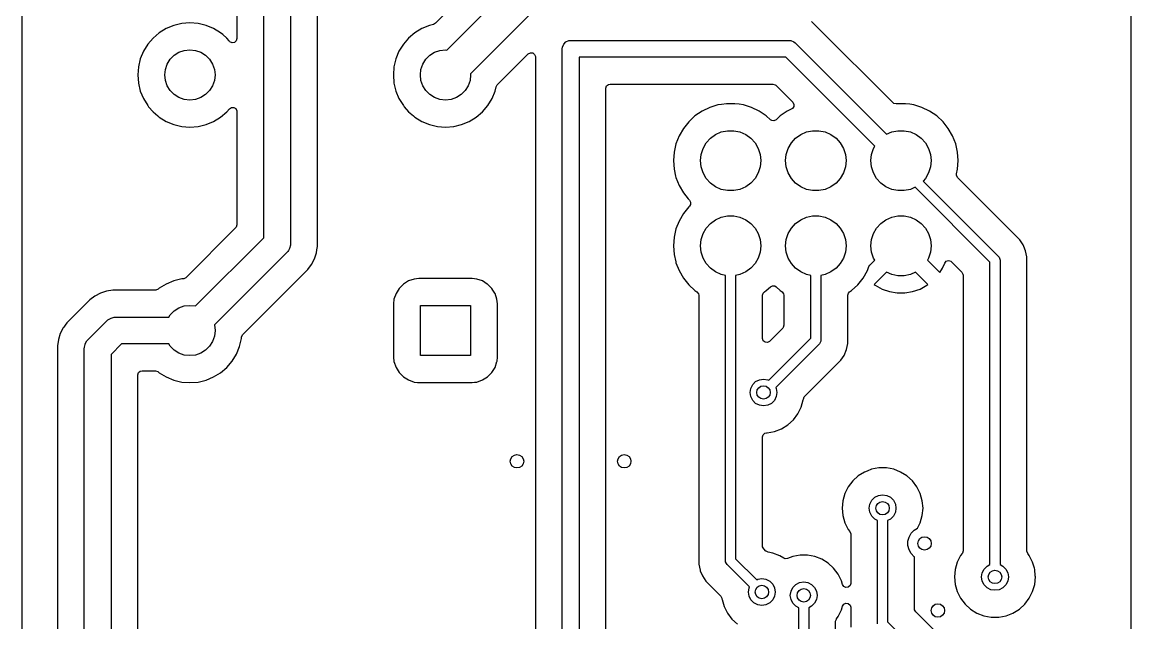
# Model space of a CAD drawing. Extents: x 4.9 to 6.2, y -5.56 to -1.26.
# Drawn here: x 4.904 to 6.205, y -3.892 to -3.187 of the extents above; entities that cross this region are included whole.
import ezdxf

# ---------------------------------------------------------------- set-up
doc = ezdxf.new("R2010")
doc.units = 0
doc.header["$MEASUREMENT"] = 0
doc.layers.add('BLACK', color=7, linetype='CONTINUOUS')

msp = doc.modelspace()

# ---------------------------------------------------------------- linework, layer by layer
at = {"layer": 'BLACK', "linetype": 'CONTINUOUS'}
for p, q in [((6.2047, -1.2637), (6.2047, -5.5581)), ((4.9035, -3.5671), (4.9035, -1.8062)), ((5.2185, -2.2815), (5.2185, -3.4469)), ((5.187, -3.4403), (5.187, -2.2995)), ((5.9552, -2.622), (5.3887, -3.1885)), ((5.4019, -3.2199), (5.9882, -2.6336)), ((6.0218, -2.6557), (5.4298, -3.2477)), ((5.25, -3.4506), (5.25, -3.0492)), ((5.1555, -3.0919), (5.1555, -3.2065)), ((5.836, -3.1923), (5.8301, -3.1864)), ((5.0644, -3.1997), (5.0571, -3.2059)), ((5.0726, -3.1947), (5.0644, -3.1997)), ((5.0644, -3.1997), (5.0644, -3.1997)), ((5.0815, -3.191), (5.0726, -3.1947)), ((5.0908, -3.1887), (5.0815, -3.191)), ((5.0815, -3.191), (5.0815, -3.191)), ((5.1004, -3.188), (5.0908, -3.1887)), ((5.0908, -3.1887), (5.0908, -3.1887)), ((5.11, -3.1887), (5.1004, -3.188)), ((5.1131, -3.1895), (5.11, -3.1887)), ((5.11, -3.1887), (5.11, -3.1887)), ((5.11, -3.1887), (5.11, -3.1887)), ((5.1193, -3.191), (5.1131, -3.1895)), ((5.1282, -3.1947), (5.1193, -3.191)), ((5.1193, -3.191), (5.1193, -3.191)), ((5.1364, -3.1997), (5.1282, -3.1947)), ((5.1389, -3.2018), (5.1364, -3.1997)), ((5.1364, -3.1997), (5.1364, -3.1997)), ((5.3644, -3.1997), (5.3571, -3.2059)), ((5.3726, -3.1947), (5.3644, -3.1997)), ((5.3644, -3.1997), (5.3644, -3.1997)), ((5.3815, -3.191), (5.3726, -3.1947)), ((5.3726, -3.1947), (5.3726, -3.1947)), ((5.3864, -3.1898), (5.3815, -3.191)), ((5.3815, -3.191), (5.3815, -3.191)), ((5.3887, -3.1885), (5.3864, -3.1898)), ((5.9253, -3.2816), (5.836, -3.1923)), ((5.836, -3.1923), (5.836, -3.1923)), ((5.0509, -3.2132), (5.0458, -3.2214)), ((5.0571, -3.2059), (5.0509, -3.2132)), ((5.0509, -3.2132), (5.0509, -3.2132)), ((5.1437, -3.2059), (5.1389, -3.2018)), ((5.1464, -3.2091), (5.1437, -3.2059)), ((5.1469, -3.2097), (5.1464, -3.2091)), ((5.1474, -3.2102), (5.1469, -3.2097)), ((5.1499, -3.2113), (5.1474, -3.2102)), ((5.1526, -3.2109), (5.1499, -3.2113)), ((5.1547, -3.2091), (5.1526, -3.2109)), ((5.1555, -3.2065), (5.1547, -3.2091)), ((5.3509, -3.2132), (5.3458, -3.2214)), ((5.3571, -3.2059), (5.3509, -3.2132)), ((5.3509, -3.2132), (5.3509, -3.2132)), ((5.5376, -3.2166), (5.5391, -3.213)), ((5.5391, -3.213), (5.5418, -3.2103)), ((5.5418, -3.2103), (5.5453, -3.2089)), ((5.5453, -3.2089), (5.5472, -3.2087)), ((5.5472, -3.2087), (5.8037, -3.2087)), ((5.8037, -3.2087), (5.8057, -3.2089)), ((5.8057, -3.2089), (5.8092, -3.2103)), ((5.8092, -3.2103), (5.8092, -3.2103)), ((5.8092, -3.2103), (5.8107, -3.2115)), ((5.8107, -3.2115), (5.918, -3.3188)), ((5.0458, -3.2214), (5.0422, -3.2303)), ((5.0773, -3.2308), (5.082, -3.2261)), ((5.082, -3.2261), (5.0876, -3.2226)), ((5.0876, -3.2226), (5.0938, -3.2204)), ((5.0938, -3.2204), (5.1004, -3.2197)), ((5.1004, -3.2197), (5.107, -3.2204)), ((5.107, -3.2204), (5.1132, -3.2226)), ((5.1132, -3.2226), (5.1188, -3.2261)), ((5.1188, -3.2261), (5.1235, -3.2308)), ((5.3458, -3.2214), (5.3422, -3.2303)), ((5.3773, -3.2308), (5.382, -3.2261)), ((5.382, -3.2261), (5.3876, -3.2226)), ((5.3876, -3.2226), (5.3938, -3.2204)), ((5.3938, -3.2204), (5.4004, -3.2197)), ((5.4004, -3.2197), (5.4019, -3.2199)), ((5.4611, -3.2609), (5.4976, -3.2245)), ((5.4976, -3.2245), (5.5, -3.2231)), ((5.5, -3.2231), (5.5027, -3.2233)), ((5.5027, -3.2233), (5.5049, -3.225)), ((5.5049, -3.225), (5.5059, -3.2276)), ((5.5374, -3.2185), (5.5376, -3.2166)), ((5.5374, -4.0825), (5.5374, -3.2185)), ((5.0399, -3.2396), (5.0392, -3.2492)), ((5.0422, -3.2303), (5.0399, -3.2396)), ((5.0716, -3.2426), (5.0738, -3.2364)), ((5.0738, -3.2364), (5.0773, -3.2308)), ((5.1235, -3.2308), (5.127, -3.2364)), ((5.127, -3.2364), (5.1292, -3.2426)), ((5.3399, -3.2396), (5.3392, -3.2492)), ((5.3422, -3.2303), (5.3399, -3.2396)), ((5.3716, -3.2426), (5.3738, -3.2364)), ((5.3738, -3.2364), (5.3773, -3.2308)), ((5.5059, -3.2276), (5.5059, -3.2279)), ((5.5059, -3.2279), (5.5059, -4.0675)), ((5.7997, -3.2283), (5.5571, -3.2283)), ((5.5571, -3.2283), (5.5571, -4.0866)), ((5.9041, -3.3328), (5.7997, -3.2283)), ((5.0392, -3.2492), (5.0399, -3.2588)), ((5.0709, -3.2492), (5.0716, -3.2426)), ((5.0716, -3.2558), (5.0709, -3.2492)), ((5.1292, -3.2426), (5.1299, -3.2492)), ((5.1299, -3.2492), (5.1292, -3.2558)), ((5.3392, -3.2492), (5.3399, -3.2588)), ((5.3709, -3.2492), (5.3716, -3.2426)), ((5.3716, -3.2558), (5.3709, -3.2492)), ((5.4299, -3.2492), (5.4292, -3.2558)), ((5.4298, -3.2477), (5.4299, -3.2492)), ((5.0399, -3.2588), (5.0399, -3.2588)), ((5.0399, -3.2588), (5.0399, -3.2588)), ((5.0399, -3.2588), (5.0422, -3.2681)), ((5.0738, -3.262), (5.0716, -3.2558)), ((5.0773, -3.2676), (5.0738, -3.262)), ((5.127, -3.262), (5.1235, -3.2676)), ((5.1292, -3.2558), (5.127, -3.262)), ((5.3399, -3.2588), (5.3399, -3.2588)), ((5.3399, -3.2588), (5.3399, -3.2588)), ((5.3399, -3.2588), (5.3422, -3.2681)), ((5.3738, -3.262), (5.3716, -3.2558)), ((5.3773, -3.2676), (5.3738, -3.262)), ((5.427, -3.262), (5.4235, -3.2676)), ((5.4292, -3.2558), (5.427, -3.262)), ((5.4586, -3.2681), (5.4598, -3.2632)), ((5.4598, -3.2632), (5.4611, -3.2609)), ((5.5886, -3.2647), (5.5894, -3.2621)), ((5.5886, -4.0907), (5.5886, -3.2647)), ((5.5894, -3.2621), (5.5915, -3.2603)), ((5.5915, -3.2603), (5.5935, -3.2599)), ((5.5935, -3.2599), (5.7846, -3.2599)), ((5.7846, -3.2599), (5.7872, -3.2606)), ((5.7872, -3.2606), (5.788, -3.2613)), ((5.788, -3.2613), (5.808, -3.2813)), ((5.0422, -3.2681), (5.0422, -3.2681)), ((5.0422, -3.2681), (5.0422, -3.2681)), ((5.0422, -3.2681), (5.0458, -3.277)), ((5.0458, -3.277), (5.0509, -3.2852)), ((5.082, -3.2723), (5.0773, -3.2676)), ((5.0876, -3.2758), (5.082, -3.2723)), ((5.0938, -3.278), (5.0876, -3.2758)), ((5.1004, -3.2787), (5.0938, -3.278)), ((5.107, -3.278), (5.1004, -3.2787)), ((5.1132, -3.2758), (5.107, -3.278)), ((5.1188, -3.2723), (5.1132, -3.2758)), ((5.1235, -3.2676), (5.1188, -3.2723)), ((5.3422, -3.2681), (5.3422, -3.2681)), ((5.3422, -3.2681), (5.3422, -3.2681)), ((5.3422, -3.2681), (5.3458, -3.277)), ((5.3458, -3.277), (5.3509, -3.2852)), ((5.382, -3.2723), (5.3773, -3.2676)), ((5.3876, -3.2758), (5.382, -3.2723)), ((5.3938, -3.278), (5.3876, -3.2758)), ((5.4004, -3.2787), (5.3938, -3.278)), ((5.407, -3.278), (5.4004, -3.2787)), ((5.4132, -3.2758), (5.407, -3.278)), ((5.4188, -3.2723), (5.4132, -3.2758)), ((5.4235, -3.2676), (5.4188, -3.2723)), ((5.4499, -3.2852), (5.455, -3.277)), ((5.455, -3.277), (5.4586, -3.2681)), ((5.455, -3.277), (5.455, -3.277)), ((5.4586, -3.2681), (5.4586, -3.2681)), ((5.0509, -3.2852), (5.0509, -3.2852)), ((5.0509, -3.2852), (5.0519, -3.2865)), ((5.0519, -3.2865), (5.0571, -3.2925)), ((5.1437, -3.2925), (5.1469, -3.2888)), ((5.1469, -3.2888), (5.1492, -3.2873)), ((5.1492, -3.2873), (5.152, -3.2872)), ((5.152, -3.2872), (5.1543, -3.2887)), ((5.1543, -3.2887), (5.1554, -3.2912)), ((5.1554, -3.2912), (5.1555, -3.2919)), ((5.1555, -3.2919), (5.1555, -3.4253)), ((5.3509, -3.2852), (5.3509, -3.2852)), ((5.3509, -3.2852), (5.3519, -3.2865)), ((5.3519, -3.2865), (5.3571, -3.2925)), ((5.4437, -3.2925), (5.4499, -3.2852)), ((5.7015, -3.2917), (5.6932, -3.2973)), ((5.7105, -3.2873), (5.7015, -3.2917)), ((5.7015, -3.2917), (5.7015, -3.2917)), ((5.7201, -3.2843), (5.7105, -3.2873)), ((5.7244, -3.2837), (5.7201, -3.2843)), ((5.7201, -3.2843), (5.7201, -3.2843)), ((5.7201, -3.2843), (5.7201, -3.2843)), ((5.73, -3.2829), (5.7244, -3.2837)), ((5.7401, -3.2829), (5.73, -3.2829)), ((5.73, -3.2829), (5.73, -3.2829)), ((5.7452, -3.2836), (5.7401, -3.2829)), ((5.7401, -3.2829), (5.7401, -3.2829)), ((5.75, -3.2843), (5.7452, -3.2836)), ((5.7596, -3.2873), (5.75, -3.2843)), ((5.75, -3.2843), (5.75, -3.2843)), ((5.75, -3.2843), (5.75, -3.2843)), ((5.7686, -3.2917), (5.7596, -3.2873)), ((5.7596, -3.2873), (5.7596, -3.2873)), ((5.7769, -3.2973), (5.7686, -3.2917)), ((5.7686, -3.2917), (5.7686, -3.2917)), ((5.7686, -3.2917), (5.7686, -3.2917)), ((5.7686, -3.2917), (5.7686, -3.2917)), ((5.8015, -3.2917), (5.7932, -3.2973)), ((5.8067, -3.2891), (5.8015, -3.2917)), ((5.8075, -3.2887), (5.8067, -3.2891)), ((5.8092, -3.2864), (5.8075, -3.2887)), ((5.808, -3.2813), (5.8094, -3.2837)), ((5.8094, -3.2837), (5.8092, -3.2864)), ((5.9267, -3.2826), (5.9253, -3.2816)), ((5.9295, -3.2829), (5.9267, -3.2826)), ((5.93, -3.2829), (5.9295, -3.2829)), ((5.9401, -3.2829), (5.93, -3.2829)), ((5.93, -3.2829), (5.93, -3.2829)), ((5.93, -3.2829), (5.93, -3.2829)), ((5.9452, -3.2836), (5.9401, -3.2829)), ((5.9401, -3.2829), (5.9401, -3.2829)), ((5.95, -3.2843), (5.9452, -3.2836)), ((5.9596, -3.2873), (5.95, -3.2843)), ((5.95, -3.2843), (5.95, -3.2843)), ((5.95, -3.2843), (5.95, -3.2843)), ((5.9686, -3.2917), (5.9596, -3.2873)), ((5.9596, -3.2873), (5.9596, -3.2873)), ((5.9769, -3.2973), (5.9686, -3.2917)), ((5.9686, -3.2917), (5.9686, -3.2917)), ((5.9686, -3.2917), (5.9686, -3.2917)), ((5.9686, -3.2917), (5.9686, -3.2917)), ((5.0571, -3.2925), (5.0627, -3.2973)), ((5.0627, -3.2973), (5.0644, -3.2988)), ((5.0644, -3.2988), (5.0644, -3.2988)), ((5.0644, -3.2988), (5.0726, -3.3038)), ((5.0726, -3.3038), (5.0815, -3.3074)), ((5.1193, -3.3074), (5.1282, -3.3038)), ((5.1282, -3.3038), (5.1364, -3.2988)), ((5.1364, -3.2988), (5.1437, -3.2925)), ((5.3571, -3.2925), (5.3627, -3.2973)), ((5.3627, -3.2973), (5.3644, -3.2988)), ((5.3644, -3.2988), (5.3644, -3.2988)), ((5.3644, -3.2988), (5.3726, -3.3038)), ((5.3726, -3.3038), (5.3815, -3.3074)), ((5.4193, -3.3074), (5.4282, -3.3038)), ((5.4282, -3.3038), (5.4364, -3.2988)), ((5.4364, -3.2988), (5.4437, -3.2925)), ((5.6858, -3.3041), (5.6796, -3.312)), ((5.6932, -3.2973), (5.6858, -3.3041)), ((5.6858, -3.3041), (5.6858, -3.3041)), ((5.7817, -3.3018), (5.7769, -3.2973)), ((5.7832, -3.3027), (5.7817, -3.3018)), ((5.7859, -3.303), (5.7832, -3.3027)), ((5.7884, -3.3018), (5.7859, -3.303)), ((5.7932, -3.2973), (5.7884, -3.3018)), ((5.9843, -3.3041), (5.9769, -3.2973)), ((5.9905, -3.312), (5.9843, -3.3041)), ((5.0815, -3.3074), (5.0815, -3.3074)), ((5.0815, -3.3074), (5.0815, -3.3074)), ((5.0815, -3.3074), (5.0815, -3.3074)), ((5.0815, -3.3074), (5.0908, -3.3097)), ((5.0908, -3.3097), (5.1004, -3.3104)), ((5.1004, -3.3104), (5.11, -3.3097)), ((5.11, -3.3097), (5.1193, -3.3074)), ((5.3815, -3.3074), (5.3815, -3.3074)), ((5.3815, -3.3074), (5.3815, -3.3074)), ((5.3815, -3.3074), (5.3815, -3.3074)), ((5.3815, -3.3074), (5.3908, -3.3097)), ((5.3908, -3.3097), (5.4004, -3.3104)), ((5.4004, -3.3104), (5.41, -3.3097)), ((5.41, -3.3097), (5.4193, -3.3074)), ((5.6796, -3.312), (5.6746, -3.3207)), ((5.7173, -3.3191), (5.7241, -3.3161)), ((5.7241, -3.3161), (5.7313, -3.3146)), ((5.7313, -3.3146), (5.7387, -3.3146)), ((5.7387, -3.3146), (5.746, -3.3161)), ((5.746, -3.3161), (5.7528, -3.3191)), ((5.8173, -3.3191), (5.8241, -3.3161)), ((5.8241, -3.3161), (5.8313, -3.3146)), ((5.8313, -3.3146), (5.8387, -3.3146)), ((5.8387, -3.3146), (5.846, -3.3161)), ((5.846, -3.3161), (5.8528, -3.3191)), ((5.918, -3.3188), (5.9241, -3.3161)), ((5.9241, -3.3161), (5.9313, -3.3146)), ((5.9313, -3.3146), (5.9387, -3.3146)), ((5.9387, -3.3146), (5.946, -3.3161)), ((5.946, -3.3161), (5.9528, -3.3191)), ((5.9955, -3.3207), (5.9905, -3.312)), ((5.6709, -3.33), (5.6687, -3.3398)), ((5.6746, -3.3207), (5.6709, -3.33)), ((5.6709, -3.33), (5.6709, -3.33)), ((5.7027, -3.3354), (5.7064, -3.329)), ((5.7064, -3.329), (5.7113, -3.3235)), ((5.7113, -3.3235), (5.7173, -3.3191)), ((5.7528, -3.3191), (5.7587, -3.3235)), ((5.7587, -3.3235), (5.7637, -3.329)), ((5.7637, -3.329), (5.7674, -3.3354)), ((5.8027, -3.3354), (5.8064, -3.329)), ((5.8064, -3.329), (5.8113, -3.3235)), ((5.8113, -3.3235), (5.8173, -3.3191)), ((5.8528, -3.3191), (5.8587, -3.3235)), ((5.8587, -3.3235), (5.8637, -3.329)), ((5.8637, -3.329), (5.8674, -3.3354)), ((5.9528, -3.3191), (5.9587, -3.3235)), ((5.9587, -3.3235), (5.9637, -3.329)), ((5.9637, -3.329), (5.9674, -3.3354)), ((5.9992, -3.33), (5.9955, -3.3207)), ((6.0014, -3.3398), (5.9992, -3.33)), ((5.6687, -3.3398), (5.6679, -3.3498)), ((5.6996, -3.3498), (5.7004, -3.3424)), ((5.7004, -3.3424), (5.7027, -3.3354)), ((5.7674, -3.3354), (5.7697, -3.3424)), ((5.7697, -3.3424), (5.7705, -3.3498)), ((5.7996, -3.3498), (5.8004, -3.3424)), ((5.8004, -3.3424), (5.8027, -3.3354)), ((5.8674, -3.3354), (5.8697, -3.3424)), ((5.8697, -3.3424), (5.8705, -3.3498)), ((5.8996, -3.3498), (5.9004, -3.3424)), ((5.9004, -3.3424), (5.9027, -3.3354)), ((5.9027, -3.3354), (5.9041, -3.3328)), ((5.9674, -3.3354), (5.9697, -3.3424)), ((5.9697, -3.3424), (5.9705, -3.3498)), ((6.0022, -3.3498), (6.0014, -3.3398)), ((5.6679, -3.3498), (5.6679, -3.3498)), ((5.6679, -3.3498), (5.6687, -3.3598)), ((5.7004, -3.3572), (5.6996, -3.3498)), ((5.7705, -3.3498), (5.7697, -3.3572)), ((5.8004, -3.3572), (5.7996, -3.3498)), ((5.8705, -3.3498), (5.8697, -3.3572)), ((5.9004, -3.3572), (5.8996, -3.3498)), ((5.9705, -3.3498), (5.9697, -3.3572)), ((6.0014, -3.3598), (6.0022, -3.3498)), ((5.6687, -3.3598), (5.6705, -3.3679)), ((5.6705, -3.3679), (5.6709, -3.3696)), ((5.6709, -3.3696), (5.6746, -3.3789)), ((5.7027, -3.3642), (5.7004, -3.3572)), ((5.7064, -3.3706), (5.7027, -3.3642)), ((5.7674, -3.3642), (5.7637, -3.3706)), ((5.7697, -3.3572), (5.7674, -3.3642)), ((5.8027, -3.3642), (5.8004, -3.3572)), ((5.8064, -3.3706), (5.8027, -3.3642)), ((5.8674, -3.3642), (5.8637, -3.3706)), ((5.8697, -3.3572), (5.8674, -3.3642)), ((5.9027, -3.3642), (5.9004, -3.3572)), ((5.9064, -3.3706), (5.9027, -3.3642)), ((5.9674, -3.3642), (5.9637, -3.3706)), ((5.9697, -3.3572), (5.9674, -3.3642)), ((6.0002, -3.3653), (6.0014, -3.3598)), ((6.0002, -3.3674), (6.0002, -3.3653)), ((6.0015, -3.3698), (6.0002, -3.3674)), ((6.0743, -3.4427), (6.0015, -3.3698)), ((5.6746, -3.3789), (5.6796, -3.3876)), ((5.7113, -3.3761), (5.7064, -3.3706)), ((5.7173, -3.3805), (5.7113, -3.3761)), ((5.7241, -3.3835), (5.7173, -3.3805)), ((5.7528, -3.3805), (5.746, -3.3835)), ((5.7587, -3.3761), (5.7528, -3.3805)), ((5.7637, -3.3706), (5.7587, -3.3761)), ((5.8113, -3.3761), (5.8064, -3.3706)), ((5.8173, -3.3805), (5.8113, -3.3761)), ((5.8241, -3.3835), (5.8173, -3.3805)), ((5.8528, -3.3805), (5.846, -3.3835)), ((5.8587, -3.3761), (5.8528, -3.3805)), ((5.8637, -3.3706), (5.8587, -3.3761)), ((5.9113, -3.3761), (5.9064, -3.3706)), ((5.9173, -3.3805), (5.9113, -3.3761)), ((5.9241, -3.3835), (5.9173, -3.3805)), ((5.9515, -3.3811), (5.946, -3.3835)), ((6.0394, -3.469), (5.9515, -3.3811)), ((5.9637, -3.3706), (5.9609, -3.3738)), ((5.9609, -3.3738), (6.0495, -3.4624)), ((5.6796, -3.3876), (5.685, -3.3945)), ((5.685, -3.3945), (5.6858, -3.3955)), ((5.6858, -3.3955), (5.6866, -3.3962)), ((5.7313, -3.385), (5.7241, -3.3835)), ((5.7387, -3.385), (5.7313, -3.385)), ((5.746, -3.3835), (5.7387, -3.385)), ((5.8313, -3.385), (5.8241, -3.3835)), ((5.8387, -3.385), (5.8313, -3.385)), ((5.846, -3.3835), (5.8387, -3.385)), ((5.9313, -3.385), (5.9241, -3.3835)), ((5.9387, -3.385), (5.9313, -3.385)), ((5.946, -3.3835), (5.9387, -3.385)), ((5.6858, -3.4041), (5.6796, -3.412)), ((5.6866, -3.4034), (5.6858, -3.4041)), ((5.6866, -3.3962), (5.688, -3.3986)), ((5.688, -3.4013), (5.6866, -3.4034)), ((5.688, -3.3986), (5.688, -3.4013)), ((5.6746, -3.4207), (5.6709, -3.43)), ((5.6796, -3.412), (5.6746, -3.4207)), ((5.7113, -3.4235), (5.7173, -3.4191)), ((5.7173, -3.4191), (5.7241, -3.4161)), ((5.7241, -3.4161), (5.7313, -3.4146)), ((5.7313, -3.4146), (5.7387, -3.4146)), ((5.7387, -3.4146), (5.746, -3.4161)), ((5.746, -3.4161), (5.7528, -3.4191)), ((5.7528, -3.4191), (5.7587, -3.4235)), ((5.8113, -3.4235), (5.8173, -3.4191)), ((5.8173, -3.4191), (5.8241, -3.4161)), ((5.8241, -3.4161), (5.8313, -3.4146)), ((5.8313, -3.4146), (5.8387, -3.4146)), ((5.8387, -3.4146), (5.846, -3.4161)), ((5.846, -3.4161), (5.8528, -3.4191)), ((5.8528, -3.4191), (5.8587, -3.4235)), ((5.9113, -3.4235), (5.9173, -3.4191)), ((5.9173, -3.4191), (5.9241, -3.4161)), ((5.9241, -3.4161), (5.9313, -3.4146)), ((5.9313, -3.4146), (5.9387, -3.4146)), ((5.9387, -3.4146), (5.946, -3.4161)), ((5.946, -3.4161), (5.9528, -3.4191)), ((5.9528, -3.4191), (5.9587, -3.4235)), ((5.1541, -3.4287), (5.0956, -3.4872)), ((5.1547, -3.4279), (5.1541, -3.4287)), ((5.1555, -3.4253), (5.1547, -3.4279)), ((5.6709, -3.43), (5.6687, -3.4398)), ((5.6709, -3.43), (5.6709, -3.43)), ((5.7027, -3.4354), (5.7064, -3.429)), ((5.7064, -3.429), (5.7113, -3.4235)), ((5.7587, -3.4235), (5.7637, -3.429)), ((5.7637, -3.429), (5.7674, -3.4354)), ((5.8027, -3.4354), (5.8064, -3.429)), ((5.8064, -3.429), (5.8113, -3.4235)), ((5.8587, -3.4235), (5.8637, -3.429)), ((5.8637, -3.429), (5.8674, -3.4354)), ((5.9027, -3.4354), (5.9064, -3.429)), ((5.9064, -3.429), (5.9113, -3.4235)), ((5.9587, -3.4235), (5.9637, -3.429)), ((5.9637, -3.429), (5.9674, -3.4354)), ((5.1069, -3.5204), (5.187, -3.4403)), ((5.2185, -3.4469), (5.2184, -3.4489)), ((5.6687, -3.4398), (5.6679, -3.4498)), ((5.6996, -3.4498), (5.7004, -3.4424)), ((5.7004, -3.4424), (5.7027, -3.4354)), ((5.7674, -3.4354), (5.7697, -3.4424)), ((5.7697, -3.4424), (5.7705, -3.4498)), ((5.7996, -3.4498), (5.8004, -3.4424)), ((5.8004, -3.4424), (5.8027, -3.4354)), ((5.8674, -3.4354), (5.8697, -3.4424)), ((5.8697, -3.4424), (5.8705, -3.4498)), ((5.8996, -3.4498), (5.9004, -3.4424)), ((5.9004, -3.4424), (5.9027, -3.4354)), ((5.9674, -3.4354), (5.9697, -3.4424)), ((5.9697, -3.4424), (5.9705, -3.4498)), ((6.0784, -3.4488), (6.0743, -3.4427)), ((6.0743, -3.4427), (6.0743, -3.4427)), ((5.2139, -3.458), (5.1292, -3.5427)), ((5.2152, -3.4564), (5.2139, -3.458)), ((5.216, -3.4552), (5.2152, -3.4564)), ((5.2173, -3.4529), (5.216, -3.4552)), ((5.2184, -3.4489), (5.2173, -3.4529)), ((5.2466, -3.465), (5.2489, -3.4579)), ((5.2489, -3.4579), (5.2494, -3.4547)), ((5.2494, -3.4547), (5.25, -3.4506)), ((5.6679, -3.4498), (5.6679, -3.4498)), ((5.6679, -3.4498), (5.6687, -3.4598)), ((5.6687, -3.4598), (5.6706, -3.4685)), ((5.7004, -3.4572), (5.6996, -3.4498)), ((5.7027, -3.4642), (5.7004, -3.4572)), ((5.7697, -3.4572), (5.7674, -3.4642)), ((5.7705, -3.4498), (5.7697, -3.4572)), ((5.8004, -3.4572), (5.7996, -3.4498)), ((5.8027, -3.4642), (5.8004, -3.4572)), ((5.8697, -3.4572), (5.8674, -3.4642)), ((5.8705, -3.4498), (5.8697, -3.4572)), ((5.9004, -3.4572), (5.8996, -3.4498)), ((5.9027, -3.4642), (5.9004, -3.4572)), ((5.9697, -3.4572), (5.9674, -3.4642)), ((5.9705, -3.4498), (5.9697, -3.4572)), ((6.0792, -3.4506), (6.0784, -3.4488)), ((6.0784, -3.4488), (6.0784, -3.4488)), ((6.0784, -3.4488), (6.0784, -3.4488)), ((6.0813, -3.4556), (6.0792, -3.4506)), ((6.0827, -3.4628), (6.0813, -3.4556)), ((6.0813, -3.4556), (6.0813, -3.4556)), ((5.2388, -3.4776), (5.2432, -3.4716)), ((5.2432, -3.4716), (5.2466, -3.465)), ((5.6706, -3.4685), (5.6709, -3.4696)), ((5.6709, -3.4696), (5.6746, -3.4789)), ((5.7064, -3.4706), (5.7027, -3.4642)), ((5.7113, -3.4761), (5.7064, -3.4706)), ((5.7637, -3.4706), (5.7587, -3.4761)), ((5.7674, -3.4642), (5.7637, -3.4706)), ((5.8064, -3.4706), (5.8027, -3.4642)), ((5.8113, -3.4761), (5.8064, -3.4706)), ((5.8637, -3.4706), (5.8587, -3.4761)), ((5.8674, -3.4642), (5.8637, -3.4706)), ((5.8955, -3.4789), (5.8974, -3.4741)), ((5.8974, -3.4741), (5.8985, -3.4724)), ((5.8985, -3.4724), (5.9041, -3.4668)), ((5.9041, -3.4668), (5.9027, -3.4642)), ((5.9674, -3.4642), (5.9659, -3.4668)), ((5.9659, -3.4668), (5.9804, -3.4812)), ((5.9837, -3.4761), (5.9864, -3.47)), ((5.9864, -3.47), (5.9881, -3.4679)), ((5.9881, -3.4679), (5.9908, -3.4671)), ((5.9908, -3.4671), (5.9934, -3.4678)), ((5.9934, -3.4678), (5.9943, -3.4685)), ((5.9943, -3.4685), (6.0064, -3.4806)), ((6.0394, -3.8241), (6.0394, -3.469)), ((6.0495, -3.4624), (6.0502, -3.4633)), ((6.0502, -3.4633), (6.0506, -3.4642)), ((6.0506, -3.4642), (6.0511, -3.4654)), ((6.0511, -3.4654), (6.0512, -3.4665)), ((6.0512, -3.4665), (6.0512, -3.8241)), ((6.0827, -3.8081), (6.0827, -3.4628)), ((6.0827, -3.4628), (6.0827, -3.4628)), ((5.1985, -3.5179), (5.2388, -3.4776)), ((5.6746, -3.4789), (5.6796, -3.4876)), ((5.7173, -3.4805), (5.7113, -3.4761)), ((5.7241, -3.4835), (5.7173, -3.4805)), ((5.7291, -3.4846), (5.7241, -3.4835)), ((5.7291, -3.8197), (5.7291, -3.4846)), ((5.746, -3.4835), (5.7409, -3.4846)), ((5.7409, -3.4846), (5.7409, -3.8172)), ((5.7528, -3.4805), (5.746, -3.4835)), ((5.7587, -3.4761), (5.7528, -3.4805)), ((5.8173, -3.4805), (5.8113, -3.4761)), ((5.8241, -3.4835), (5.8173, -3.4805)), ((5.8291, -3.4846), (5.8241, -3.4835)), ((5.8291, -3.5582), (5.8291, -3.4846)), ((5.846, -3.4835), (5.8409, -3.4846)), ((5.8409, -3.4846), (5.8409, -3.5606)), ((5.8528, -3.4805), (5.846, -3.4835)), ((5.8587, -3.4761), (5.8528, -3.4805)), ((5.8905, -3.4876), (5.8955, -3.4789)), ((5.918, -3.4808), (5.9036, -3.4952)), ((5.9241, -3.4835), (5.918, -3.4808)), ((5.9313, -3.485), (5.9241, -3.4835)), ((5.9387, -3.485), (5.9313, -3.485)), ((5.946, -3.4835), (5.9387, -3.485)), ((5.9521, -3.4808), (5.946, -3.4835)), ((5.9665, -3.4952), (5.9521, -3.4808)), ((5.9804, -3.4812), (5.9837, -3.4761)), ((6.0064, -3.4806), (6.0077, -3.483)), ((6.0077, -3.483), (6.0079, -3.4841)), ((6.0079, -3.4841), (6.0079, -3.8081)), ((5.0644, -3.4997), (5.0631, -3.5008)), ((5.0726, -3.4947), (5.0644, -3.4997)), ((5.0644, -3.4997), (5.0644, -3.4997)), ((5.0815, -3.491), (5.0726, -3.4947)), ((5.0908, -3.4887), (5.0815, -3.491)), ((5.0815, -3.491), (5.0815, -3.491)), ((5.0924, -3.4886), (5.0908, -3.4887)), ((5.0925, -3.4886), (5.0924, -3.4886)), ((5.0932, -3.4885), (5.0925, -3.4886)), ((5.0956, -3.4872), (5.0932, -3.4885)), ((5.3461, -3.4999), (5.3423, -3.5059)), ((5.3511, -3.4949), (5.3461, -3.4999)), ((5.3571, -3.4911), (5.3511, -3.4949)), ((5.3638, -3.4888), (5.3571, -3.4911)), ((5.3691, -3.4882), (5.3638, -3.4888)), ((5.3638, -3.4888), (5.3638, -3.4888)), ((5.4317, -3.4882), (5.3691, -3.4882)), ((5.3691, -3.4882), (5.3691, -3.4882)), ((5.437, -3.4888), (5.4317, -3.4882)), ((5.4317, -3.4882), (5.4317, -3.4882)), ((5.4437, -3.4911), (5.437, -3.4888)), ((5.437, -3.4888), (5.437, -3.4888)), ((5.4493, -3.4947), (5.4437, -3.4911)), ((5.4497, -3.4949), (5.4493, -3.4947)), ((5.4547, -3.4999), (5.4497, -3.4949)), ((5.456, -3.5019), (5.4547, -3.4999)), ((5.6796, -3.4876), (5.6858, -3.4955)), ((5.6858, -3.4955), (5.6932, -3.5023)), ((5.7769, -3.5023), (5.7817, -3.4978)), ((5.7817, -3.4978), (5.7842, -3.4966)), ((5.7842, -3.4966), (5.7869, -3.4969)), ((5.7869, -3.4969), (5.7884, -3.4978)), ((5.7884, -3.4978), (5.7932, -3.5023)), ((5.8769, -3.5023), (5.8843, -3.4955)), ((5.8843, -3.4955), (5.8905, -3.4876)), ((5.9036, -3.4952), (5.9048, -3.4961)), ((5.9048, -3.4961), (5.9128, -3.5005)), ((5.9573, -3.5005), (5.9653, -3.4961)), ((5.9653, -3.4961), (5.9665, -3.4952)), ((5.9665, -3.4952), (5.9665, -3.4952)), ((4.983, -3.5132), (4.9561, -3.5401)), ((4.989, -3.5088), (4.983, -3.5132)), ((4.9956, -3.5054), (4.989, -3.5088)), ((5.0027, -3.5031), (4.9956, -3.5054)), ((5.0101, -3.5019), (5.0027, -3.5031)), ((5.0599, -3.5019), (5.0101, -3.5019)), ((5.0606, -3.5019), (5.0599, -3.5019)), ((5.0631, -3.5008), (5.0606, -3.5019)), ((5.3399, -3.5126), (5.3394, -3.5179)), ((5.3423, -3.5059), (5.3399, -3.5126)), ((5.3399, -3.5126), (5.3399, -3.5126)), ((5.4582, -3.5054), (5.456, -3.5019)), ((5.4585, -3.5059), (5.4582, -3.5054)), ((5.4608, -3.5126), (5.4585, -3.5059)), ((5.4614, -3.5179), (5.4608, -3.5126)), ((5.4608, -3.5126), (5.4608, -3.5126)), ((5.6932, -3.5023), (5.6955, -3.5039)), ((5.6955, -3.5039), (5.6972, -3.506)), ((5.6972, -3.506), (5.6976, -3.5079)), ((5.6976, -3.5079), (5.6976, -3.816)), ((5.7725, -3.5079), (5.7732, -3.5053)), ((5.7725, -3.5585), (5.7725, -3.5079)), ((5.7732, -3.5053), (5.7746, -3.5039)), ((5.7746, -3.5039), (5.7769, -3.5023)), ((5.7932, -3.5023), (5.7955, -3.5039)), ((5.7955, -3.5039), (5.7972, -3.506)), ((5.7972, -3.506), (5.7976, -3.5079)), ((5.7976, -3.5079), (5.7976, -3.5431)), ((5.8725, -3.5079), (5.8732, -3.5053)), ((5.8725, -3.5643), (5.8725, -3.5079)), ((5.8732, -3.5053), (5.8746, -3.5039)), ((5.8746, -3.5039), (5.8769, -3.5023)), ((5.9128, -3.5005), (5.9128, -3.5005)), ((5.9128, -3.5005), (5.9215, -3.5034)), ((5.9215, -3.5034), (5.9305, -3.5049)), ((5.9305, -3.5049), (5.9396, -3.5049)), ((5.9396, -3.5049), (5.9486, -3.5034)), ((5.9486, -3.5034), (5.9573, -3.5005)), ((5.9573, -3.5005), (5.9573, -3.5005)), ((5.0773, -3.5308), (5.082, -3.5261)), ((5.082, -3.5261), (5.0876, -3.5226)), ((5.0876, -3.5226), (5.0938, -3.5204)), ((5.0938, -3.5204), (5.1004, -3.5197)), ((5.1004, -3.5197), (5.1069, -3.5204)), ((5.1624, -3.554), (5.1985, -3.5179)), ((5.3394, -3.5179), (5.3394, -3.5805)), ((5.3709, -3.5787), (5.3709, -3.5197)), ((5.3709, -3.5197), (5.4299, -3.5197)), ((5.4299, -3.5197), (5.4299, -3.5787)), ((5.4614, -3.5805), (5.4614, -3.5179)), ((5.4614, -3.5179), (5.4614, -3.5179)), ((4.981, -3.5597), (5.0026, -3.5381)), ((5.0026, -3.5381), (5.0042, -3.5367)), ((5.0042, -3.5367), (5.0047, -3.5364)), ((5.0047, -3.5364), (5.0078, -3.5347)), ((5.0078, -3.5347), (5.0117, -3.5336)), ((5.0117, -3.5336), (5.0138, -3.5335)), ((5.0138, -3.5335), (5.0756, -3.5335)), ((5.0756, -3.5335), (5.0773, -3.5308)), ((4.9517, -3.5461), (4.9483, -3.5527)), ((4.9524, -3.5452), (4.9517, -3.5461)), ((4.9539, -3.5431), (4.9524, -3.5452)), ((4.9524, -3.5452), (4.9524, -3.5452)), ((4.9561, -3.5401), (4.9539, -3.5431)), ((5.1292, -3.5427), (5.1299, -3.5492)), ((5.1299, -3.5492), (5.1292, -3.5558)), ((5.7962, -3.5466), (5.7808, -3.562)), ((5.7968, -3.5457), (5.7962, -3.5466)), ((5.7976, -3.5431), (5.7968, -3.5457)), ((4.946, -3.5598), (4.9449, -3.5671)), ((4.9483, -3.5527), (4.946, -3.5598)), ((4.9774, -3.5655), (4.9776, -3.5648)), ((4.9776, -3.5648), (4.9796, -3.5613)), ((4.9796, -3.5613), (4.981, -3.5597)), ((5.0203, -3.565), (5.0079, -3.5774)), ((5.0756, -3.565), (5.0203, -3.565)), ((5.0773, -3.5676), (5.0756, -3.565)), ((5.127, -3.562), (5.1235, -3.5676)), ((5.1292, -3.5558), (5.127, -3.562)), ((5.1586, -3.5681), (5.1609, -3.5588)), ((5.1609, -3.5588), (5.161, -3.5571)), ((5.161, -3.5571), (5.162, -3.5545)), ((5.162, -3.5545), (5.1624, -3.554)), ((5.7725, -3.5588), (5.7725, -3.5585)), ((5.7734, -3.5614), (5.7725, -3.5588)), ((5.7756, -3.5631), (5.7734, -3.5614)), ((5.7784, -3.5633), (5.7756, -3.5631)), ((5.7808, -3.562), (5.7784, -3.5633)), ((5.7797, -3.6077), (5.8291, -3.5582)), ((5.8392, -3.5648), (5.788, -3.616)), ((5.8399, -3.5639), (5.8392, -3.5648)), ((5.8408, -3.5618), (5.8399, -3.5639)), ((5.8409, -3.5606), (5.8408, -3.5618)), ((5.871, -3.5715), (5.8725, -3.5643)), ((4.9035, -4.8476), (4.9035, -3.5671)), ((4.9449, -3.5671), (4.9449, -3.9427)), ((4.9764, -3.5709), (4.9765, -3.5688)), ((4.9764, -3.939), (4.9764, -3.5709)), ((4.9765, -3.5688), (4.9774, -3.5655)), ((5.0079, -3.5774), (5.0079, -3.9325)), ((5.082, -3.5723), (5.0773, -3.5676)), ((5.0876, -3.5758), (5.082, -3.5723)), ((5.0938, -3.578), (5.0876, -3.5758)), ((5.1004, -3.5787), (5.0938, -3.578)), ((5.107, -3.578), (5.1004, -3.5787)), ((5.1132, -3.5758), (5.107, -3.578)), ((5.1188, -3.5723), (5.1132, -3.5758)), ((5.1235, -3.5676), (5.1188, -3.5723)), ((5.1499, -3.5852), (5.155, -3.577)), ((5.155, -3.577), (5.1586, -3.5681)), ((5.8682, -3.5784), (5.871, -3.5715)), ((5.1437, -3.5925), (5.1499, -3.5852)), ((5.3394, -3.5805), (5.3399, -3.5858)), ((5.3399, -3.5858), (5.3399, -3.5858)), ((5.3399, -3.5858), (5.3423, -3.5925)), ((5.4299, -3.5787), (5.3709, -3.5787)), ((5.4585, -3.5925), (5.4608, -3.5858)), ((5.4608, -3.5858), (5.4609, -3.5852)), ((5.4609, -3.5852), (5.4614, -3.5805)), ((5.4614, -3.5805), (5.4614, -3.5805)), ((5.8218, -3.6268), (5.8641, -3.5845)), ((5.8641, -3.5845), (5.8643, -3.5842)), ((5.8643, -3.5842), (5.8682, -3.5784)), ((5.0394, -3.6014), (5.0402, -3.5987)), ((5.0394, -3.9174), (5.0394, -3.6014)), ((5.0402, -3.5987), (5.0422, -3.5969)), ((5.0422, -3.5969), (5.0443, -3.5965)), ((5.0443, -3.5965), (5.0599, -3.5965)), ((5.0599, -3.5965), (5.0626, -3.5973)), ((5.0626, -3.5973), (5.0631, -3.5976)), ((5.0631, -3.5976), (5.0644, -3.5988)), ((5.0644, -3.5988), (5.0644, -3.5988)), ((5.0644, -3.5988), (5.0644, -3.5988)), ((5.0644, -3.5988), (5.0644, -3.5988)), ((5.0644, -3.5988), (5.0726, -3.6038)), ((5.0726, -3.6038), (5.0815, -3.6074)), ((5.1193, -3.6074), (5.1282, -3.6038)), ((5.1282, -3.6038), (5.1364, -3.5988)), ((5.1364, -3.5988), (5.1437, -3.5925)), ((5.3423, -3.5925), (5.3448, -3.5965)), ((5.3448, -3.5965), (5.3461, -3.5985)), ((5.3461, -3.5985), (5.3511, -3.6035)), ((5.3511, -3.6035), (5.3571, -3.6073)), ((5.4437, -3.6073), (5.4497, -3.6035)), ((5.4497, -3.6035), (5.4547, -3.5985)), ((5.4547, -3.5985), (5.4585, -3.5925)), ((5.0815, -3.6074), (5.0815, -3.6074)), ((5.0815, -3.6074), (5.0815, -3.6074)), ((5.0815, -3.6074), (5.0815, -3.6074)), ((5.0815, -3.6074), (5.0908, -3.6097)), ((5.0908, -3.6097), (5.1004, -3.6104)), ((5.1004, -3.6104), (5.11, -3.6097)), ((5.11, -3.6097), (5.1193, -3.6074)), ((5.3571, -3.6073), (5.3638, -3.6097)), ((5.3638, -3.6097), (5.3638, -3.6097)), ((5.3638, -3.6097), (5.3674, -3.6101)), ((5.3674, -3.6101), (5.3691, -3.6103)), ((5.3691, -3.6103), (5.3691, -3.6103)), ((5.3691, -3.6103), (5.3691, -3.6103)), ((5.3691, -3.6103), (5.4317, -3.6103)), ((5.4317, -3.6103), (5.4343, -3.61)), ((5.4317, -3.6103), (5.4317, -3.6103)), ((5.4343, -3.61), (5.437, -3.6097)), ((5.437, -3.6097), (5.4437, -3.6073)), ((5.437, -3.6097), (5.437, -3.6097)), ((5.437, -3.6097), (5.437, -3.6097)), ((5.7579, -3.622), (5.7586, -3.6172)), ((5.7586, -3.6172), (5.7609, -3.6128)), ((5.7609, -3.6128), (5.7644, -3.6093)), ((5.7644, -3.6093), (5.7688, -3.6071)), ((5.7688, -3.6071), (5.7736, -3.6063)), ((5.7736, -3.6063), (5.7785, -3.6071)), ((5.7785, -3.6071), (5.7797, -3.6077)), ((5.788, -3.616), (5.7886, -3.6172)), ((5.7886, -3.6172), (5.7894, -3.622)), ((5.7586, -3.6269), (5.7579, -3.622)), ((5.7609, -3.6313), (5.7586, -3.6269)), ((5.7886, -3.6269), (5.7864, -3.6313)), ((5.7894, -3.622), (5.7886, -3.6269)), ((5.8203, -3.6308), (5.8204, -3.6298)), ((5.8204, -3.6298), (5.8214, -3.6273)), ((5.8214, -3.6273), (5.8218, -3.6268)), ((5.7644, -3.6348), (5.7609, -3.6313)), ((5.7688, -3.637), (5.7644, -3.6348)), ((5.7736, -3.6378), (5.7688, -3.637)), ((5.7785, -3.637), (5.7736, -3.6378)), ((5.7829, -3.6348), (5.7785, -3.637)), ((5.7864, -3.6313), (5.7829, -3.6348)), ((5.814, -3.647), (5.8179, -3.6392)), ((5.8179, -3.6392), (5.8203, -3.6308)), ((5.8022, -3.6599), (5.8087, -3.654)), ((5.8087, -3.654), (5.814, -3.647)), ((5.7753, -3.6698), (5.7773, -3.6693)), ((5.7773, -3.6693), (5.778, -3.6693)), ((5.778, -3.6693), (5.7866, -3.6677)), ((5.778, -3.6693), (5.778, -3.6693)), ((5.7866, -3.6677), (5.7948, -3.6645)), ((5.7948, -3.6645), (5.8022, -3.6599)), ((5.7725, -3.6742), (5.7732, -3.6716)), ((5.7725, -3.8022), (5.7725, -3.6742)), ((5.7732, -3.6716), (5.7753, -3.6698)), ((5.8848, -3.72), (5.8783, -3.7259)), ((5.8922, -3.7154), (5.8848, -3.72)), ((5.8848, -3.72), (5.8848, -3.72)), ((5.8952, -3.7142), (5.8922, -3.7154)), ((5.8922, -3.7154), (5.8922, -3.7154)), ((5.9004, -3.7122), (5.8952, -3.7142)), ((5.909, -3.7106), (5.9004, -3.7122)), ((5.9178, -3.7106), (5.909, -3.7106)), ((5.9264, -3.7122), (5.9178, -3.7106)), ((5.9345, -3.7154), (5.9264, -3.7122)), ((5.942, -3.72), (5.9345, -3.7154)), ((5.9345, -3.7154), (5.9345, -3.7154)), ((5.9485, -3.7259), (5.942, -3.72)), ((5.942, -3.72), (5.942, -3.72)), ((5.873, -3.7329), (5.8691, -3.7407)), ((5.8783, -3.7259), (5.873, -3.7329)), ((5.873, -3.7329), (5.873, -3.7329)), ((5.9537, -3.7329), (5.9485, -3.7259)), ((5.9576, -3.7407), (5.9537, -3.7329)), ((5.9537, -3.7329), (5.9537, -3.7329)), ((5.8691, -3.7407), (5.8667, -3.7492)), ((5.8691, -3.7407), (5.8691, -3.7407)), ((5.9006, -3.7486), (5.9041, -3.7451)), ((5.9041, -3.7451), (5.9085, -3.7429)), ((5.9085, -3.7429), (5.9134, -3.7421)), ((5.9134, -3.7421), (5.9183, -3.7429)), ((5.9183, -3.7429), (5.9226, -3.7451)), ((5.9226, -3.7451), (5.9261, -3.7486)), ((5.96, -3.7492), (5.9576, -3.7407)), ((5.9576, -3.7407), (5.9576, -3.7407)), ((5.8667, -3.7492), (5.8659, -3.7579)), ((5.8659, -3.7579), (5.8659, -3.7579)), ((5.8659, -3.7579), (5.8667, -3.7666)), ((5.8667, -3.7492), (5.8667, -3.7492)), ((5.8976, -3.7579), (5.8984, -3.753)), ((5.8984, -3.7627), (5.8976, -3.7579)), ((5.8984, -3.753), (5.9006, -3.7486)), ((5.9261, -3.7486), (5.9284, -3.753)), ((5.9284, -3.753), (5.9291, -3.7579)), ((5.9291, -3.7579), (5.9284, -3.7627)), ((5.9609, -3.7579), (5.96, -3.7492)), ((5.96, -3.7666), (5.9609, -3.7579)), ((5.8667, -3.7666), (5.8667, -3.7666)), ((5.8667, -3.7666), (5.8691, -3.775)), ((5.9006, -3.7671), (5.8984, -3.7627)), ((5.9041, -3.7706), (5.9006, -3.7671)), ((5.9075, -3.7723), (5.9041, -3.7706)), ((5.9075, -3.8937), (5.9075, -3.7723)), ((5.9226, -3.7706), (5.9193, -3.7723)), ((5.9193, -3.7723), (5.9193, -3.8913)), ((5.9261, -3.7671), (5.9226, -3.7706)), ((5.9284, -3.7627), (5.9261, -3.7671)), ((5.9576, -3.775), (5.96, -3.7666)), ((5.8691, -3.775), (5.8691, -3.775)), ((5.8691, -3.775), (5.873, -3.7829)), ((5.873, -3.7829), (5.873, -3.7829)), ((5.873, -3.7829), (5.875, -3.7854)), ((5.875, -3.7854), (5.876, -3.788)), ((5.947, -3.7872), (5.9506, -3.7836)), ((5.9506, -3.7836), (5.9545, -3.7814)), ((5.9545, -3.7814), (5.9576, -3.775)), ((5.876, -3.788), (5.876, -3.7884)), ((5.876, -3.7884), (5.876, -3.8462)), ((5.9431, -3.7966), (5.9444, -3.7917)), ((5.9431, -3.8018), (5.9431, -3.7966)), ((5.9444, -3.7917), (5.947, -3.7872)), ((5.7726, -3.8032), (5.7725, -3.8022)), ((5.7739, -3.8056), (5.7726, -3.8032)), ((5.7765, -3.8083), (5.7739, -3.8056)), ((5.7766, -3.8084), (5.7765, -3.8083)), ((5.7791, -3.8096), (5.7766, -3.8084)), ((5.7846, -3.8106), (5.7791, -3.8096)), ((5.7928, -3.8138), (5.7846, -3.8106)), ((5.7846, -3.8106), (5.7846, -3.8106)), ((5.7846, -3.8106), (5.7846, -3.8106)), ((5.9444, -3.8067), (5.9431, -3.8018)), ((5.947, -3.8112), (5.9444, -3.8067)), ((5.9506, -3.8148), (5.947, -3.8112)), ((6.0069, -3.811), (6.0049, -3.8136)), ((6.0071, -3.8107), (6.0069, -3.811)), ((6.0079, -3.8081), (6.0071, -3.8107)), ((6.0827, -3.8084), (6.0827, -3.8081)), ((6.0837, -3.811), (6.0827, -3.8084)), ((6.0856, -3.8136), (6.0837, -3.811)), ((5.6976, -3.816), (5.6976, -3.8234)), ((5.6976, -3.8234), (5.6976, -3.8234)), ((5.6976, -3.8234), (5.6977, -3.8237)), ((5.6977, -3.8237), (5.6977, -3.8237)), ((5.6977, -3.8237), (5.6991, -3.8306)), ((5.7292, -3.8208), (5.7291, -3.8197)), ((5.7301, -3.823), (5.7292, -3.8208)), ((5.7309, -3.8239), (5.7301, -3.823)), ((5.7573, -3.8503), (5.7309, -3.8239)), ((5.7409, -3.8172), (5.7656, -3.8419)), ((5.7973, -3.8166), (5.7928, -3.8138)), ((5.7928, -3.8138), (5.7928, -3.8138)), ((5.7989, -3.8172), (5.7973, -3.8166)), ((5.8016, -3.817), (5.7989, -3.8172)), ((5.8079, -3.8146), (5.8016, -3.817)), ((5.8165, -3.813), (5.8079, -3.8146)), ((5.8079, -3.8146), (5.8079, -3.8146)), ((5.8079, -3.8146), (5.8079, -3.8146)), ((5.8252, -3.813), (5.8165, -3.813)), ((5.8339, -3.8146), (5.8252, -3.813)), ((5.842, -3.8177), (5.8339, -3.8146)), ((5.8495, -3.8224), (5.842, -3.8177)), ((5.842, -3.8177), (5.842, -3.8177)), ((5.8559, -3.8283), (5.8495, -3.8224)), ((5.8495, -3.8224), (5.8495, -3.8224)), ((5.9508, -3.8149), (5.9506, -3.8148)), ((5.9508, -3.8762), (5.9508, -3.8149)), ((6.001, -3.8214), (5.9986, -3.8299)), ((6.0049, -3.8136), (6.001, -3.8214)), ((6.001, -3.8214), (6.001, -3.8214)), ((6.0049, -3.8136), (6.0049, -3.8136)), ((6.036, -3.8258), (6.0394, -3.8241)), ((6.0512, -3.8241), (6.0545, -3.8258)), ((6.0895, -3.8214), (6.0856, -3.8136)), ((6.0856, -3.8136), (6.0856, -3.8136)), ((6.0915, -3.8283), (6.0895, -3.8214)), ((6.0895, -3.8214), (6.0895, -3.8214)), ((5.6991, -3.8306), (5.6991, -3.8306)), ((5.6991, -3.8306), (5.6994, -3.8313)), ((5.6994, -3.8313), (5.6994, -3.8313)), ((5.6994, -3.8313), (5.6994, -3.8313)), ((5.6994, -3.8313), (5.7019, -3.8374)), ((5.7019, -3.8374), (5.7019, -3.8374)), ((5.7019, -3.8374), (5.706, -3.8435)), ((5.8612, -3.8352), (5.8559, -3.8283)), ((5.8651, -3.8431), (5.8612, -3.8352)), ((5.8612, -3.8352), (5.8612, -3.8352)), ((5.9986, -3.8299), (5.9978, -3.8386)), ((5.9986, -3.8299), (5.9986, -3.8299)), ((6.0295, -3.8386), (6.0303, -3.8337)), ((6.0303, -3.8337), (6.0325, -3.8293)), ((6.0325, -3.8293), (6.036, -3.8258)), ((6.0545, -3.8258), (6.058, -3.8293)), ((6.058, -3.8293), (6.0603, -3.8337)), ((6.0603, -3.8337), (6.061, -3.8386)), ((6.0919, -3.8299), (6.0915, -3.8283)), ((6.0926, -3.8374), (6.0919, -3.8299)), ((6.0919, -3.8299), (6.0919, -3.8299)), ((6.0927, -3.8386), (6.0926, -3.8374)), ((5.706, -3.8435), (5.706, -3.8435)), ((5.706, -3.8435), (5.7235, -3.8611)), ((5.7559, -3.8563), (5.7567, -3.8514)), ((5.7567, -3.8514), (5.7573, -3.8503)), ((5.7656, -3.8419), (5.7668, -3.8413)), ((5.7668, -3.8413), (5.7717, -3.8406)), ((5.7717, -3.8406), (5.7765, -3.8413)), ((5.7765, -3.8413), (5.7809, -3.8436)), ((5.7809, -3.8436), (5.7844, -3.847)), ((5.7844, -3.847), (5.7866, -3.8514)), ((5.7866, -3.8514), (5.7874, -3.8563)), ((5.8059, -3.8554), (5.8081, -3.851)), ((5.8081, -3.851), (5.8116, -3.8475)), ((5.8116, -3.8475), (5.816, -3.8453)), ((5.816, -3.8453), (5.8209, -3.8445)), ((5.8209, -3.8445), (5.8257, -3.8453)), ((5.8257, -3.8453), (5.8301, -3.8475)), ((5.8301, -3.8475), (5.8336, -3.851)), ((5.8336, -3.851), (5.8358, -3.8554)), ((5.8663, -3.8473), (5.8651, -3.8431)), ((5.8651, -3.8431), (5.8651, -3.8431)), ((5.8664, -3.8475), (5.8663, -3.8473)), ((5.8664, -3.8476), (5.8664, -3.8475)), ((5.8679, -3.8499), (5.8664, -3.8476)), ((5.8704, -3.851), (5.8679, -3.8499)), ((5.8731, -3.8506), (5.8704, -3.851)), ((5.8752, -3.8488), (5.8731, -3.8506)), ((5.876, -3.8462), (5.8752, -3.8488)), ((5.9978, -3.8386), (5.9978, -3.8386)), ((5.9978, -3.8386), (5.9986, -3.8473)), ((5.9986, -3.8473), (5.9986, -3.8473)), ((5.9986, -3.8473), (6.001, -3.8557)), ((6.0303, -3.8434), (6.0295, -3.8386)), ((6.0325, -3.8478), (6.0303, -3.8434)), ((6.036, -3.8513), (6.0325, -3.8478)), ((6.0404, -3.8536), (6.036, -3.8513)), ((6.0545, -3.8513), (6.0501, -3.8536)), ((6.058, -3.8478), (6.0545, -3.8513)), ((6.0603, -3.8434), (6.058, -3.8478)), ((6.061, -3.8386), (6.0603, -3.8434)), ((6.0895, -3.8557), (6.0919, -3.8473)), ((6.0919, -3.8473), (6.0927, -3.8386)), ((5.7235, -3.8611), (5.7248, -3.8635)), ((5.7248, -3.8635), (5.7249, -3.8641)), ((5.7249, -3.8641), (5.725, -3.865)), ((5.7567, -3.8612), (5.7559, -3.8563)), ((5.7589, -3.8656), (5.7567, -3.8612)), ((5.7866, -3.8612), (5.7844, -3.8656)), ((5.7874, -3.8563), (5.7866, -3.8612)), ((5.8051, -3.8602), (5.8059, -3.8554)), ((5.8059, -3.8651), (5.8051, -3.8602)), ((5.8358, -3.8554), (5.8366, -3.8602)), ((5.8366, -3.8602), (5.8358, -3.8651)), ((6.001, -3.8557), (6.001, -3.8557)), ((6.001, -3.8557), (6.0049, -3.8636)), ((6.0049, -3.8636), (6.0049, -3.8636)), ((6.0049, -3.8636), (6.0102, -3.8706)), ((6.0453, -3.8543), (6.0404, -3.8536)), ((6.0501, -3.8536), (6.0453, -3.8543)), ((6.0804, -3.8706), (6.0856, -3.8636)), ((6.0856, -3.8636), (6.0895, -3.8557)), ((5.725, -3.865), (5.725, -3.865)), ((5.725, -3.865), (5.7274, -3.8734)), ((5.7274, -3.8734), (5.7274, -3.8734)), ((5.7274, -3.8734), (5.7313, -3.8813)), ((5.7624, -3.869), (5.7589, -3.8656)), ((5.7668, -3.8713), (5.7624, -3.869)), ((5.7717, -3.872), (5.7668, -3.8713)), ((5.7765, -3.8713), (5.7717, -3.872)), ((5.7809, -3.869), (5.7765, -3.8713)), ((5.7844, -3.8656), (5.7809, -3.869)), ((5.8081, -3.8695), (5.8059, -3.8651)), ((5.8116, -3.873), (5.8081, -3.8695)), ((5.815, -3.8747), (5.8116, -3.873)), ((5.815, -3.9862), (5.815, -3.8747)), ((5.8301, -3.873), (5.8268, -3.8747)), ((5.8268, -3.8747), (5.8268, -3.9838)), ((5.8336, -3.8695), (5.8301, -3.873)), ((5.8358, -3.8651), (5.8336, -3.8695)), ((5.8612, -3.8852), (5.8651, -3.8774)), ((5.8651, -3.8774), (5.8664, -3.873)), ((5.8664, -3.873), (5.8679, -3.8706)), ((5.8679, -3.8706), (5.8703, -3.8695)), ((5.8703, -3.8695), (5.8731, -3.8698)), ((5.8731, -3.8698), (5.8752, -3.8716)), ((5.8752, -3.8716), (5.876, -3.8742)), ((5.876, -3.8742), (5.876, -3.8743)), ((5.876, -3.8743), (5.876, -3.8974)), ((5.9509, -3.8772), (5.9508, -3.8762)), ((5.9522, -3.8796), (5.9509, -3.8772)), ((6.0102, -3.8706), (6.0167, -3.8765)), ((6.0167, -3.8765), (6.0167, -3.8765)), ((6.0167, -3.8765), (6.0241, -3.8811)), ((6.0664, -3.8811), (6.0739, -3.8765)), ((6.0739, -3.8765), (6.0804, -3.8706)), ((5.7313, -3.8813), (5.7313, -3.8813)), ((5.7313, -3.8813), (5.7366, -3.8883)), ((5.7366, -3.8883), (5.743, -3.8942)), ((5.8583, -3.8907), (5.8591, -3.8881)), ((5.8591, -3.8881), (5.8593, -3.8878)), ((5.8593, -3.8878), (5.8612, -3.8852)), ((5.8612, -3.8852), (5.8612, -3.8852)), ((6.0989, -4.0263), (5.9522, -3.8796)), ((6.0241, -3.8811), (6.0241, -3.8811)), ((6.0241, -3.8811), (6.0241, -3.8811)), ((6.0241, -3.8811), (6.0323, -3.8842)), ((6.0323, -3.8842), (6.0409, -3.8858)), ((6.0409, -3.8858), (6.0409, -3.8858)), ((6.0409, -3.8858), (6.0497, -3.8858)), ((6.0497, -3.8858), (6.0583, -3.8842)), ((6.0497, -3.8858), (6.0497, -3.8858)), ((6.0583, -3.8842), (6.0664, -3.8811)), ((5.8583, -3.9687), (5.8583, -3.8907)), ((5.9193, -3.8913), (6.0891, -4.0611))]:
    msp.add_line(p, q, dxfattribs=at)
at = {"layer": 'BLACK'}
for centre in [(5.7736, -3.622), (5.4843, -3.7028), (5.6102, -3.7028), (5.9134, -3.7579), (5.9626, -3.7992), (6.0453, -3.8386), (5.7717, -3.8563), (5.8209, -3.8602), (5.9783, -3.878)]:
    msp.add_circle(centre, 0.00787, dxfattribs=at)

doc.saveas('drawing.dxf')
